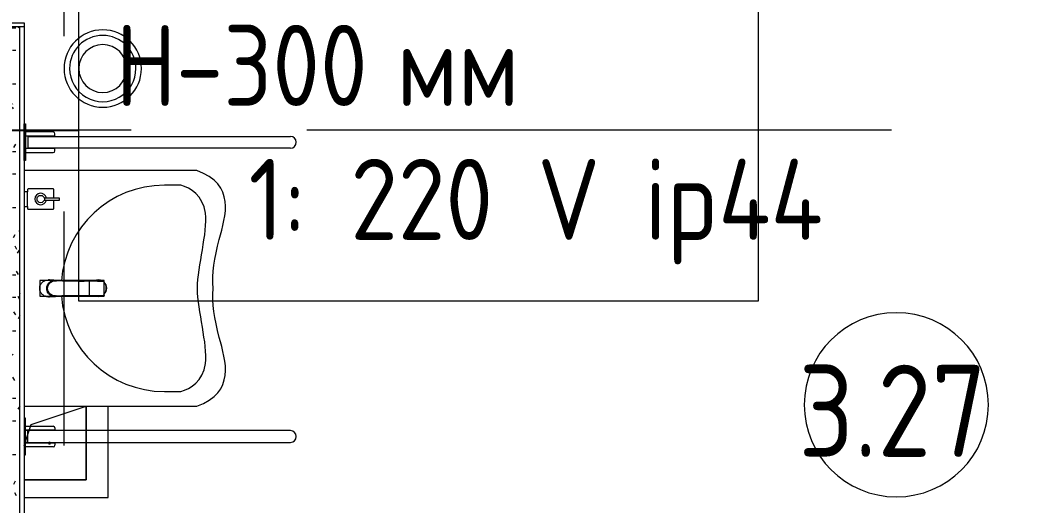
# Model space of a CAD drawing. Header units: millimetres. Extents: x 81382 to 274764, y -8553 to 29000.
# Drawn here: x 94540 to 97251, y 6782 to 8099 of the extents above; entities that cross this region are included whole.
import ezdxf

# ---------------------------------------------------------------- set-up
doc = ezdxf.new("R2010")
doc.units = ezdxf.units.MM
doc.linetypes.add('Осевая', pattern=[3175, 635, -476.25, 1587.5, -476.25])
for name, color, linetype, lineweight in [('0-1', 7, 'Continuous', 9), ('A-AREA-IDEN', 7, 'Continuous', 9), ('A-DETL-GENF', 7, 'Continuous', 9), ('A-GENM', 7, 'Continuous', 9), ('E-ELEC-FIXT-IDEN', 7, 'Continuous', 9), ('I-WALL', 7, 'Continuous', 9), ('P-SANR-FIXT', 7, 'Continuous', 9), ('P-SANR-FIXT-1', 7, 'Continuous', 13), ('Оси-2', 7, 'Осевая', 9)]:
    doc.layers.add(name, color=color, linetype=linetype, lineweight=lineweight)
doc.layers.add('A-WALL-1', color=7, linetype='Continuous', lineweight=9, true_color=0x3c3c3c)
doc.styles.add('GOST Common', font='GOST_Common.ttf', dxfattribs={"width": 0.9, "height": 250})
doc.styles.add('GOST Common_1', font='GOST_Common.ttf', dxfattribs={"width": 0.9, "height": 220})
pattern_1 = [(0, (0, 0), (121.92, 30.48), [10.058, -81.382, 10.058, -81.382, -487.68]), (0, (0, 0), (121.92, 30.48), [-182.88, 10.058, -172.822, 10.058, -81.382, -213.36]), (0, (0, 0), (121.92, 30.48), [-457.2, 10.058, -50.902, 10.058, -142.342]), (120, (45.72, 15.24), (-87.356454, 90.345817), [10.058, -81.382, 10.058, -81.382, -487.68]), (120, (45.72, 15.24), (-87.356454, 90.345817), [-182.88, 10.058, -172.822, 10.058, -81.382, -213.36]), (120, (45.72, 15.24), (-87.356454, 90.345817), [-457.2, 10.058, -50.902, 10.058, -142.342]), (240, (60.96, 76.2), (-34.563546, -120.825817), [10.058, -81.382, 10.058, -81.382, -487.68]), (240, (60.96, 76.2), (-34.563546, -120.825817), [-182.88, 10.058, -172.822, 10.058, -81.382, -213.36]), (240, (60.96, 76.2), (-34.563546, -120.825817), [-457.2, 10.058, -50.902, 10.058, -142.342])]

# ---------------------------------------------------------------- blocks, each defined once
blk = doc.blocks.new('GM_Отверстие прямоугольное _в плите_ - Отверстие-V30-План размещения напольных электротехнических лючков и розеток 3 этажа в осях 23-33')
at = {"layer": 'A-GENM'}
for p, q in [((-50, 50), (100, 100)), ((100, 100), (100, -100)), ((100, -100), (100, 100)), ((-69, -7), (-50, 50)), ((100, -100), (-69, -100)), ((-69, -100), (100, -100))]:
    blk.add_line(p, q, dxfattribs=at)
for start, end in [(360, 180), (180, 360)]:
    blk.add_arc((0, 0), 2.5, start, end, dxfattribs=at)
blk = doc.blocks.new('сифон - Для раковины-30615598-План размещения напольных электротехнических лючков и розеток 3 этажа в осях 23-33')
at = {"layer": 'P-SANR-FIXT-1'}
for radius, start, end in [(22.5, 133.7338, 180), (22.5, 180, 225.6765), (21.5, 136.1578, 180), (21.5, 180, 223.3802), (22.5, 67.2152, 113.0759), (21.5, 72, 108), (22.5, 241.9585, 297.7301), (21.5, 245.8675, 293.8296)]:
    blk.add_arc((0, 0), radius, start, end, dxfattribs=at)
blk = doc.blocks.new('смеситель для раковины - Default-30615600-План размещения напольных электротехнических лючков и розеток 3 этажа в осях 23-33')
at = {"layer": '0-1'}
for p, q in [((19.7, 151.6), (-19.8, 151.6)), ((-20.3, 110), (-20.4, 97.4)), ((19.8, 111.8), (-19.8, 111.8)), ((20.4, 97.4), (20.3, 110)), ((-22.8, 3), (-21.8, 15.6)), ((-20.7, 17.2), (-20.7, 16.7)), ((20.8, 16.7), (20.8, 17.2))]:
    blk.add_line(p, q, dxfattribs=at)
at = {"layer": '0-1', "flags": 128}
for points in [[(-19.8, 151.6), (-20, 151.6), (-20.2, 151.6), (-20.3, 151.5), (-20.4, 151.5), (-20.5, 151.4), (-20.6, 151.3), (-20.6, 151.2), (-20.7, 151.1), (-20.7, 151.1), (-20.7, 151), (-20.7, 151), (-20.8, 150.9), (-20.8, 150.6), (-20.8, 149.7), (-20.8, 148.7), (-20.8, 147.7), (-20.9, 146.7), (-20.9, 145.3), (-21.1, 93.2)], [(19.7, 151.6), (20, 151.6), (20.2, 151.6), (20.4, 151.5), (20.5, 151.4), (20.6, 151.3), (20.6, 151.3), (20.7, 151.2), (20.7, 151.1), (20.7, 151.1), (20.7, 151), (20.8, 151), (20.8, 150.9), (20.8, 150.6)], [(-19.8, 111.8), (-19.9, 111.8), (-20, 111.8), (-20.1, 111.8), (-20.1, 111.7), (-20.2, 111.7), (-20.3, 111.6), (-20.3, 111.5), (-20.3, 111.5), (-20.3, 111.4), (-20.3, 111.4), (-20.3, 111.4), (-20.3, 111.3), (-20.3, 111.2), (-20.3, 111), (-20.3, 110.8), (-20.3, 110.6), (-20.3, 110.3), (-20.3, 110)], [(12.1, -0.1), (14.4, 1.7), (18.1, 6.1), (20.4, 11.5), (21.2, 17.2), (21.2, 36.2), (21.1, 56), (21, 111.4)], [(19.8, 111.8), (19.9, 111.8), (20, 111.8), (20.1, 111.8), (20.2, 111.7), (20.2, 111.6), (20.3, 111.6), (20.3, 111.5), (20.3, 111.5), (20.3, 111.4), (20.3, 111.4), (20.3, 111.3), (20.3, 111.1), (20.3, 110.9), (20.3, 110.7), (20.3, 110.4), (20.3, 110)], [(-21.8, 15.6), (-21.7, 19.7), (-21.6, 24.4), (-21.5, 30.8), (-21.4, 37.1), (-21.3, 49.4), (-21.2, 68.8), (-21.1, 88)], [(-18.9, 7.6), (-20, 10.3), (-20.8, 13.1), (-21.1, 18.6), (-21.1, 48.6), (-21.1, 93.2)], [(21.8, 15.6), (22.1, 11.2), (22.8, 3)]]:
    blk.add_lwpolyline(points, dxfattribs=at)
at = {"layer": 'P-SANR-FIXT'}
for p, q in [((21, 151.6), (-21, 151.6)), ((-21, 151.6), (-21, -23)), ((-19.7, 144), (-19.8, 111.7)), ((19.8, 111.7), (19.7, 144)), ((21, -23), (21, 151.6)), ((-21, 19.9), (-20.8, 19.8)), ((-20.4, 22), (-20.8, 19.8)), ((19.4, 12.9), (20.4, 11.1)), ((20.8, 19.8), (20.4, 22)), ((21, 19.9), (20.8, 19.8)), ((20.9, 18.5), (20.8, 19.8)), ((20.9, 18.4), (21.1, 18.4)), ((22.5, 5), (22.9, 0.9)), ((-21, -23), (21, -23)), ((-0.6, -2.8), (0.6, -2.8))]:
    blk.add_line(p, q, dxfattribs=at)
at = {"layer": 'P-SANR-FIXT', "flags": 128}
for points in [[(-21.1, 16.9), (-21.1, 42.2), (-21, 67.6), (-20.8, 118.3), (-20.7, 143.7), (-20.7, 149.4), (-20.8, 150.2), (-20.9, 145.3), (-20.9, 138.9), (-21.1, 88.1)], [(-20.1, 88.1), (-20.1, 99.6), (-20, 111), (-20, 122.4), (-19.9, 133.8), (-19.9, 145.2)], [(19.9, 145.2), (19.9, 138.9), (19.9, 132.6), (20, 126.2), (20, 119.9), (20, 113.5), (20, 107.2), (20.1, 100.8), (20.1, 94.5), (20.1, 88.1)], [(21.1, 88.1), (20.9, 138.9), (20.9, 145.3), (20.8, 150.2), (20.7, 149.4), (20.7, 143.7), (20.8, 118.3), (21, 67.6), (21.1, 42.2), (21.1, 16.9)], [(-21.1, 18.6), (-21.1, 18.6), (-21.1, 18.6), (-21, 18.6), (-21, 18.6), (-21, 18.5), (-20.9, 18.5), (-20.9, 18.5)], [(-21.1, 18.4), (-21.1, 18), (-21.1, 17.6), (-21.1, 17.2), (-21.1, 16.8), (-21.1, 16.4)], [(-20.8, 19.8), (-20.9, 19.2), (-20.9, 18.5)], [(-15.9, 4.1), (-13.1, 1.6), (-9.8, -0.4), (-6.1, -1.8), (-2.1, -2.5), (2.1, -2.5), (6.1, -1.8), (9.8, -0.4), (11.1, 0.4)], [(11.5, 0.5), (13.1, 1.6), (15.9, 4.1)], [(21.1, 16.4), (21.1, 16.8), (21.1, 17.2), (21.1, 17.6), (21.1, 18), (21.1, 18.4)], [(22.9, 0.9), (22.7, 3.2), (22.5, 5.6), (22.3, 7.9), (22.1, 10.8), (21.8, 15.2)], [(0.6, -3.9), (0.3, -3.9), (0.1, -3.9), (-0.1, -3.9), (-0.3, -3.9), (-0.6, -3.9)]]:
    blk.add_lwpolyline(points, dxfattribs=at)
at = {"layer": 'P-SANR-FIXT'}
for centre, major_axis, ratio, start_param, end_param in [((-19.8, 109.7), (-0.5, 0.002), 0.095846, 0.017294, 1.571164), ((19.8, 109.7), (0.5, 0.002), 0.095848, 4.711795, 6.265892), ((0, 17.2), (20.8, 0), 0.98634, 3.038054, 3.141593), ((0, 17.2), (20.8, 0), 0.98634, 3.141593, 3.441377), ((0, 16.7), (20.8, 0), 0.98634, 3.141593, 3.372062), ((0, 16.7), (20.7, 0), 0.98634, 3.571127, 3.769911), ((0, 17.2), (20.8, 0), 0.98634, 3.613983, 5.358408), ((0, 16.7), (20.7, 0), 0.98634, 3.994763, 4.083653), ((0, 16.7), (20.8, 0), 0.98634, 5.376246, 5.846752), ((0, 17.2), (20.8, 0), 0.98634, 5.499139, 5.804813), ((0, 17.2), (-20.8, 0), 0.98634, 2.841808, 3.141593), ((0, 16.7), (20.8, 0), 0.98634, 6.052716, 6.283185), ((0, 17.2), (20.8, 0), 0.98634, 0, 0.103539), ((0, 16.7), (20.7, 0), 0.98634, 4.276566, 4.807479), ((0, 16.7), (20.8, 0), 0.98634, 4.9338, 5.10736)]:
    blk.add_ellipse(centre, major_axis=major_axis, ratio=ratio, start_param=start_param, end_param=end_param, dxfattribs=at)
for points, knots in [([(-19.9, 145.2), (-19.9, 146), (-19.9, 147.4), (-19.8, 149.3), (-19.8, 150.7), (-19.8, 151.5), (-19.8, 151.6), (-19.8, 151.6)], [0, 0, 0, 0, 0.1, 0.2, 0.3, 0.4, 0.4725859, 0.4725859, 0.4725859, 0.4725859]), ([(-19.8, 151.6), (-19.7, 151.6), (-19.7, 151.6), (-19.7, 151.2), (-19.7, 150), (-19.7, 148.3), (-19.7, 146.2), (-19.7, 144.8), (-19.7, 144)], [0.4728347, 0.4728347, 0.4728347, 0.4728347, 0.5, 0.6, 0.7, 0.8, 0.9, 1, 1, 1, 1]), ([(19.7, 144), (19.7, 144.8), (19.7, 146.2), (19.7, 148.3), (19.7, 150), (19.7, 151.2), (19.7, 151.6), (19.7, 151.6), (19.7, 151.6)], [0, 0, 0, 0, 0.1, 0.2, 0.3, 0.4, 0.5, 0.5274121, 0.5274121, 0.5274121, 0.5274121]), ([(19.7, 151.6), (19.8, 151.6), (19.8, 151.5), (19.8, 150.7), (19.8, 149.3), (19.9, 147.4), (19.9, 146), (19.9, 145.2)], [0.5275209, 0.5275209, 0.5275209, 0.5275209, 0.6, 0.7, 0.8, 0.9, 1, 1, 1, 1]), ([(-19.8, 111.8), (-19.8, 111.8), (-19.8, 111.7), (-19.8, 110.9), (-19.8, 110.1), (-19.8, 109.7)], [0.4695548, 0.4695548, 0.4695548, 0.4695548, 0.6, 0.8, 1, 1, 1, 1]), ([(19.8, 109.7), (19.8, 110.1), (19.8, 110.9), (19.8, 111.7), (19.8, 111.8), (19.8, 111.8)], [0, 0, 0, 0, 0.2, 0.4, 0.5304748, 0.5304748, 0.5304748, 0.5304748]), ([(-21.1, 88.1), (-21.1, 85.7), (-21.1, 82.2), (-21.1, 77.5), (-21.2, 73.9), (-21.2, 70.4), (-21.2, 66.8), (-21.2, 63.9), (-21.2, 61.5), (-21.2, 59.8), (-21.2, 58), (-21.2, 55.7), (-21.3, 52.8), (-21.3, 49.3), (-21.3, 46), (-21.3, 42.6), (-21.4, 39.4), (-21.4, 36.2), (-21.5, 32.2), (-21.5, 27.5), (-21.7, 20.9), (-21.8, 17.2), (-21.8, 15.2)], [0, 0, 0, 0, 0.083333, 0.125, 0.166667, 0.208333, 0.25, 0.291667, 0.3125, 0.333333, 0.354167, 0.375, 0.416667, 0.458333, 0.5, 0.541667, 0.583333, 0.625, 0.666667, 0.75, 0.833333, 1, 1, 1, 1]), ([(-20.4, 97.4), (-20.4, 91.1), (-20.5, 81.8), (-20.6, 69.7), (-20.6, 60), (-20.7, 52.6), (-20.8, 47.4), (-20.8, 45.2), (-20.8, 43.5), (-20.9, 41.8), (-20.9, 39.8), (-20.9, 37.7), (-20.9, 36.2), (-20.9, 35.4), (-21, 34.1), (-21, 32.6), (-21, 31), (-21, 29.7), (-21, 28.6), (-21, 27.7), (-21, 26.8), (-21.1, 25.6), (-21.1, 22.9), (-21.1, 20.4), (-21.1, 18.4)], [0, 0, 0, 0, 0.222222, 0.333333, 0.444444, 0.583333, 0.618056, 0.652778, 0.670139, 0.6875, 0.722222, 0.756944, 0.774306, 0.782986, 0.791667, 0.826389, 0.84375, 0.861111, 0.878472, 0.887153, 0.895833, 0.913194, 0.930556, 1, 1, 1, 1]), ([(-20.5, 43.6), (-20.5, 44.1), (-20.5, 44.9), (-20.5, 45.9), (-20.4, 46.5), (-20.4, 47), (-20.4, 47.6), (-20.3, 48.2), (-20.3, 49.3), (-20.3, 50.8), (-20.3, 52.7), (-20.3, 54.8), (-20.2, 57.1), (-20.2, 60.5), (-20.1, 67), (-20, 78.4), (-19.9, 90.5), (-19.9, 97.4)], [0.3665203, 0.3665203, 0.3665203, 0.3665203, 0.3928571, 0.4107143, 0.4196429, 0.4285714, 0.4375, 0.4464286, 0.4642857, 0.5, 0.5357143, 0.5714286, 0.6071429, 0.6428571, 0.7142857, 0.8571429, 1, 1, 1, 1]), ([(19.9, 97.4), (19.9, 90.5), (20, 78.4), (20.1, 66.9), (20.2, 60.3), (20.3, 57), (20.3, 54.6), (20.3, 52.6), (20.3, 50.7), (20.3, 49.2), (20.4, 48.1), (20.4, 47.4), (20.4, 46.9), (20.4, 46.4), (20.4, 45.8), (20.4, 44.6), (20.4, 43), (20.4, 41.3), (20.5, 40), (20.5, 39.2), (20.6, 38.5), (20.7, 37.9), (20.7, 37.5)], [0, 0, 0, 0, 0.1428571, 0.2857143, 0.3571429, 0.3928571, 0.4285714, 0.4642857, 0.5, 0.5357143, 0.5535714, 0.5625, 0.5714286, 0.5803571, 0.5892857, 0.6071429, 0.6428571, 0.6785714, 0.6964286, 0.7053571, 0.7142857, 0.7301718, 0.7301718, 0.7301718, 0.7301718]), ([(20.1, 88.1), (20.1, 88.2), (20.2, 88.3), (20.4, 88.2), (20.5, 88), (20.6, 87.8), (20.7, 87.5), (20.7, 87.3), (20.8, 87.1), (20.9, 87), (20.9, 86.8), (20.9, 86.7)], [0, 0, 0, 0, 0.1, 0.19375, 0.25, 0.3, 0.35, 0.4, 0.45, 0.525, 0.575, 0.575, 0.575, 0.575]), ([(21.1, 18.4), (21.1, 19.2), (21.1, 20.8), (21.1, 23.1), (21.1, 25), (21.1, 26.5), (21, 27.6), (21, 28.6), (21, 30), (21, 31.7), (21, 33.4), (21, 34.6), (20.9, 35.2), (20.9, 35.7), (20.9, 36.3), (20.9, 36.9), (20.9, 38.1), (20.9, 39.8), (20.9, 41.4), (20.8, 42.8), (20.8, 44.1), (20.8, 45.8), (20.8, 48.6), (20.7, 53.5), (20.6, 60.7), (20.6, 68.9), (20.5, 76.5), (20.5, 85.7), (20.4, 92.7), (20.4, 97.4)], [0, 0, 0, 0, 0.027778, 0.055556, 0.083333, 0.097222, 0.111111, 0.125, 0.138889, 0.166667, 0.194444, 0.208333, 0.215278, 0.222222, 0.229167, 0.236111, 0.25, 0.277778, 0.305556, 0.319444, 0.333333, 0.361111, 0.388889, 0.444444, 0.555556, 0.666667, 0.75, 0.833333, 1, 1, 1, 1]), ([(21.8, 15.2), (21.8, 16.4), (21.7, 19.4), (21.6, 24.2), (21.5, 28.2), (21.5, 30.6), (21.5, 32.4), (21.4, 34.1), (21.4, 35.8), (21.4, 37.3), (21.4, 38.7), (21.4, 39.8), (21.4, 41), (21.3, 42.6), (21.3, 44.7), (21.3, 47.5), (21.3, 50.9), (21.2, 55.1), (21.2, 60), (21.2, 65.1), (21.2, 69.9), (21.2, 74.5), (21.1, 80.6), (21.1, 85.1), (21.1, 88.1)], [0, 0, 0, 0, 0.142857, 0.285714, 0.357143, 0.392857, 0.428571, 0.464286, 0.5, 0.535714, 0.553571, 0.571429, 0.589286, 0.607143, 0.642857, 0.678571, 0.714286, 0.75, 0.785714, 0.821429, 0.857143, 0.892857, 0.928571, 1, 1, 1, 1]), ([(-21, 19.9), (-21, 20.5), (-20.9, 21.9), (-20.9, 23.9), (-20.9, 25.6), (-20.9, 26.9), (-20.9, 27.6), (-20.9, 28.1), (-20.9, 28.7), (-20.9, 29.4), (-21, 30.9), (-21, 33.1), (-21, 35.5), (-20.9, 37.4), (-20.9, 38.5), (-20.8, 39.3), (-20.7, 40.1), (-20.7, 40.7), (-20.6, 41.2), (-20.6, 41.3)], [0, 0, 0, 0, 0.0357143, 0.0714286, 0.1071429, 0.125, 0.1339286, 0.1428571, 0.1517857, 0.1607143, 0.1785714, 0.2142857, 0.25, 0.2678571, 0.2857143, 0.2946429, 0.3035714, 0.3214286, 0.3257253, 0.3257253, 0.3257253, 0.3257253]), ([(20.9, 33.9), (20.9, 33.6), (20.9, 32.5), (20.9, 30.9), (20.9, 29.2), (20.9, 28.3), (20.9, 27.5), (20.9, 26.8), (20.9, 25.6), (20.9, 23.9), (21, 21.9), (21, 20.5), (21, 19.9)], [0.7766981, 0.7766981, 0.7766981, 0.7766981, 0.7857143, 0.8214286, 0.8392857, 0.8571429, 0.8660714, 0.875, 0.8928571, 0.9285714, 0.9642857, 1, 1, 1, 1]), ([(-21.8, 15.2), (-21.9, 13.9), (-22, 12.1), (-22.1, 10.1), (-22.2, 8.7), (-22.3, 7.5), (-22.4, 6.6), (-22.5, 5.7), (-22.6, 4.8), (-22.7, 3.8), (-22.8, 2.5), (-22.9, 1.5), (-22.9, 0.9)], [0, 0, 0, 0, 0.166667, 0.25, 0.333333, 0.416667, 0.5, 0.583333, 0.666667, 0.75, 0.833333, 1, 1, 1, 1]), ([(22.9, 0.3), (22.9, -2.5), (22.3, -6.4), (20, -11.4), (17.7, -14.7), (14.9, -17.6), (11.6, -20), (7.9, -21.7), (4.5, -22.6), (1.5, -23), (-1.9, -23), (-6, -22.4), (-10, -20.8), (-12.8, -19.1), (-14.8, -17.5), (-16.7, -15.8), (-18.8, -13.3), (-20.5, -10.4), (-21.4, -8.3), (-21.6, -7.7)], [0, 0, 0, 0, 0.1111111, 0.1666667, 0.2222222, 0.2777778, 0.3333333, 0.3888889, 0.4444444, 0.4791667, 0.5138889, 0.5833333, 0.6527778, 0.6875, 0.7222222, 0.7569444, 0.7916667, 0.8611111, 0.8886943, 0.8886943, 0.8886943, 0.8886943]), ([(-21, 19.9), (-21, 19.7), (-21, 19.5), (-21.1, 19.2), (-21.1, 18.9), (-21.1, 18.7), (-21.1, 18.6)], [0, 0, 0, 0, 0.333333, 0.5, 0.666667, 1, 1, 1, 1]), ([(-0.6, -3.9), (-1.6, -3.9), (-3.8, -3.7), (-7, -2.8), (-10, -1.5), (-12.8, 0.2), (-15.2, 2.3), (-17.3, 4.8), (-18.7, 7.1), (-19.6, 9), (-20.1, 10.6), (-20.6, 12.1), (-21, 14.3), (-21.1, 15.9), (-21.1, 16.9)], [0, 0, 0, 0, 0.1, 0.2, 0.3, 0.4, 0.5, 0.6, 0.7, 0.75, 0.8, 0.85, 0.9, 1, 1, 1, 1]), ([(-21.1, 16.4), (-21.1, 14.3), (-20.4, 11.1), (-18.7, 7.6), (-17.5, 5.8), (-16.4, 4.5), (-15.2, 3.2), (-13.9, 2.1), (-12.5, 1), (-10.9, 0.1), (-9.2, -0.7), (-6.9, -1.7), (-3.8, -2.5), (0, -2.8), (3.8, -2.5), (6.9, -1.7), (9, -0.9), (10.1, -0.3), (10.9, 0.1), (11.7, 0.5), (12.7, 1.2), (13.9, 2), (15, 3), (15.8, 3.8), (16.4, 4.5), (17, 5.2), (17.7, 6.2), (18.6, 7.6), (19.3, 9), (19.7, 9.9), (19.9, 10.5), (20, 10.9), (20.2, 11.2), (20.3, 11.7), (20.6, 12.6), (20.8, 13.8), (21, 15.1), (21.1, 16), (21.1, 16.4)], [0, 0, 0, 0, 0.111111, 0.166667, 0.194444, 0.222222, 0.25, 0.277778, 0.305556, 0.333333, 0.361111, 0.388889, 0.444444, 0.5, 0.555556, 0.611111, 0.638889, 0.652778, 0.666667, 0.680556, 0.694444, 0.722222, 0.75, 0.763889, 0.777778, 0.791667, 0.805556, 0.833333, 0.861111, 0.875, 0.881944, 0.888889, 0.895833, 0.902778, 0.916667, 0.944444, 0.972222, 1, 1, 1, 1]), ([(-20.8, 14.6), (-20.7, 14.1), (-20.6, 12.9), (-20.2, 11.6), (-20, 10.9)], [0, 0, 0, 0, 0.4, 1, 1, 1, 1]), ([(-20, 10.9), (-19.6, 9.8), (-18.5, 7.4), (-17, 5.2), (-15.9, 4.1)], [0, 0, 0, 0, 0.444444, 1, 1, 1, 1]), ([(21.1, 16.9), (21.1, 15.9), (21, 13.7), (20.2, 10.6), (19, 7.6), (16.7, 3.9), (12.9, 0), (7.1, -3.1), (2.7, -3.9), (0.6, -3.9)], [0, 0, 0, 0, 0.1, 0.2, 0.3, 0.4, 0.6, 0.8, 1, 1, 1, 1]), ([(15.9, 4.1), (16.7, 5), (18.4, 7.2), (19.5, 9.5), (20, 10.9)], [0, 0, 0, 0, 0.444444, 1, 1, 1, 1]), ([(20, 10.9), (20.2, 11.4), (20.5, 12.7), (20.7, 13.9), (20.8, 14.6)], [0, 0, 0, 0, 0.444444, 1, 1, 1, 1]), ([(-0.6, -3.9), (-0.6, -3.9), (-0.6, -3.7), (-0.6, -3.5), (-0.6, -3.1), (-0.6, -2.9), (-0.6, -2.8)], [0, 0, 0, 0, 0.363636, 0.545455, 0.727273, 1, 1, 1, 1]), ([(0.6, -3.9), (0.6, -3.9), (0.6, -3.7), (0.6, -3.5), (0.6, -3.1), (0.6, -2.9), (0.6, -2.8)], [0, 0, 0, 0, 0.363636, 0.545455, 0.727273, 1, 1, 1, 1])]:
    blk.add_open_spline(points, degree=3, knots=knots, dxfattribs=at)
for points in [[(-19.8, 111.8), (-19.8, 111.8), (-19.8, 111.8), (-19.8, 111.8)], [(19.8, 111.8), (19.8, 111.8), (19.8, 111.8), (19.8, 111.8)], [(-20.1, 88.1), (-20.4, 88.2), (-20.6, 88.2), (-20.8, 88.2)], [(-20, 85.7), (-20.1, 86.5), (-20.1, 87.3), (-20.1, 88.1)], [(20.1, 88.1), (20.1, 87.3), (20.1, 86.5), (20, 85.7)], [(-22.9, 0.9), (-22.9, 2.2), (-22.8, 3.6), (-22.6, 4.9)], [(-21.6, -7.7), (-22.5, -5.1), (-22.9, -2.5), (-22.9, 0.3)], [(-21.8, 15.2), (-21.8, 16.4), (-21.7, 17.6), (-21.4, 18.8)], [(-21.2, 19.5), (-21, 20.5), (-20.6, 21.4), (-20.2, 22.3)], [(-20.9, 18.4), (-21, 18.4), (-21.1, 18.4), (-21.1, 18.5)], [(-20.4, 22.5), (-20.7, 21.7), (-20.9, 20.8), (-21, 19.9)], [(-20.9, 18.3), (-20.9, 17.7), (-20.9, 16.5), (-20.8, 15.2), (-20.8, 14.6)], [(20.7, 19.9), (20.7, 17.5), (19.9, 12.6), (16.3, 6), (10.7, 1.1), (3.8, -1.6), (-3.7, -1.6), (-10.7, 1.1), (-16.3, 6), (-19.9, 12.6), (-20.7, 17.5), (-20.7, 19.9)], [(-20.4, 11.1), (-20.1, 11.7), (-19.8, 12.3), (-19.4, 12.9)], [(20.2, 22.3), (21.2, 20.1), (21.8, 17.6), (21.8, 15.2)], [(21, 19.9), (20.9, 20.8), (20.7, 21.7), (20.4, 22.5)], [(20.8, 14.6), (20.8, 15.2), (20.9, 16.5), (20.9, 17.8), (20.9, 18.4)], [(21.1, 18.5), (21.1, 18.5), (21, 18.5), (20.9, 18.5)], [(21.1, 18.5), (21.1, 18.6), (21.1, 18.7), (21.1, 18.9), (21.1, 19.2), (21.1, 19.4), (21, 19.6), (21, 19.8), (21, 19.9)], [(-3, -2.5), (-2.2, -2.7), (-1.4, -2.7), (-0.6, -2.8)]]:
    blk.add_open_spline(points, degree=3, dxfattribs=at)
blk = doc.blocks.new('TOY_Диспансер мыло - Дозатор Elegance new 11654 019001 хром-30721027-План размещения напольных электротехнических лючков и розеток 3 этажа в осях 23-33')
at = {"layer": 'A-GENM'}
for p, q in [((97.5, 84.7), (97.5, 17)), ((122.2, 86.7), (99.5, 86.7)), ((122.2, 86.7), (102.9, 86.7)), ((127.9, 101.6), (122.2, 101.6)), ((122.2, 101.6), (122.2, 86.7)), ((122.2, 87.7), (122.2, 60.3)), ((127.9, 86.7), (127.9, 101.6)), ((127.9, 60.3), (127.9, 87.7)), ((146.9, 86.7), (127.9, 86.7)), ((150.5, 86.7), (127.9, 86.7)), ((152.5, 17), (152.5, 84.7)), ((99.5, 15), (105, 15)), ((145, 15), (105, 15)), ((105, 15), (105, 5.5)), ((145, 5.5), (145, 15)), ((145, 15), (150.5, 15))]:
    blk.add_line(p, q, dxfattribs=at)
blk.add_circle((125, 50.7), 10, dxfattribs=at)
for centre, radius, start, end in [((99.5, 84.7), 2, 90, 180), ((150.5, 84.7), 2, 360, 90), ((125, 50.7), 15.7, 100.4353, 79.365), ((99.5, 17), 2, 180, 270), ((150.5, 17), 2, 270, 360)]:
    blk.add_arc(centre, radius, start, end, dxfattribs=at)
blk = doc.blocks.new('мусорная корзина - Round_ Metal-30590745-План размещения напольных электротехнических лючков и розеток 3 этажа в осях 23-33')
at = {"layer": 'P-SANR-FIXT'}
for radius, start, end in [(105, 0, 180), (90, 360, 180), (65, 0, 180), (105, 180, 360), (90, 180, 360), (65, 180, 360)]:
    blk.add_arc((0, 0), radius, start, end, dxfattribs=at)
blk = doc.blocks.new('SND_Умывальник МГН_Jika - гибкая подводка_ 640х550х165 PN6_3_ ХВ_ГВ накидная гайка BP DN15_ К-гл_кон_ П DN 50-31400838-План размещения напольных электротехнических лючков и розеток 3 этажа в осях 23-33')
at = {"layer": 'P-SANR-FIXT'}
for p, q in [((222.5, 0), (-320, 0)), ((-320, 0), (-320, -468)), ((320, 0), (262.5, 0)), ((320, -468), (320, 0)), ((-280, -380), (-280, -425)), ((280, -425), (280, -380))]:
    blk.add_line(p, q, dxfattribs=at)
for start, end in [(94.1264, 180), (0, 85.8744)]:
    blk.add_arc((0, -380), 280, start, end, dxfattribs=at)
for points, knots in [([(-280, -425), (-272.8, -450.8), (-229.3, -523.4), (-61.7, -470), (0, -470)], [-0.6664917, -0.6664917, -0.6664917, -0.6664917, -0.3523534, 0, 0, 0, 0]), ([(0, -470), (61.7, -470), (229.3, -523.4), (272.8, -450.8), (280, -425)], [-0.6664917, -0.6664917, -0.6664917, -0.6664917, -0.3141383, 0, 0, 0, 0]), ([(-320, -468), (-281.1, -574.8), (-131.1, -523.5), (-41.2, -508.8), (0, -512.9)], [0, 0, 0, 0, 0.3972744, 0.715552, 0.715552, 0.715552, 0.715552]), ([(0, -512.9), (41.2, -508.8), (131.1, -523.5), (281.1, -574.8), (320, -468)], [0, 0, 0, 0, 0.3182776, 0.715552, 0.715552, 0.715552, 0.715552])]:
    blk.add_open_spline(points, degree=3, knots=knots, dxfattribs=at)
blk = doc.blocks.new('Plumbing_Drainage_hansgrohe_56248XXX-RainDrain-Point-Complete-set-po - 800 Stainless Steel Optic-30807005-План размещения напольных электротехнических лючков и розеток 3 этажа в осях 23-33')
at = {"layer": 'A-DETL-GENF'}
for p, q in [((158.5, -158.5), (158.5, 89)), ((-69.8, -158.5), (158.5, -158.5))]:
    blk.add_line(p, q, dxfattribs=at)
blk = doc.blocks.new('132_МГН_Поручень для унитаза_тип откидной - ПР 1Р-V161-План размещения напольных электротехнических лючков и розеток 3 этажа в осях 23-33')
at = {"layer": 'A-GENM'}
for p, q in [((-16, 722), (-16, 9.5)), ((16, 9.5), (16, 722)), ((-23.2, 83), (-17, 83)), ((-17, 83), (-17, 3)), ((17, 83), (23.2, 83)), ((17, 3), (17, 83)), ((-28.2, 3), (-28.2, 78)), ((28.2, 78), (28.2, 3)), ((-50, 3), (-50, 0)), ((50, 3), (-50, 3)), ((-17, 3), (-28.2, 3)), ((-16, 9.5), (-16.6, 8.9)), ((-16.6, 8.9), (-16.6, 4.2)), ((16, 9.5), (-16, 9.5)), ((16, 9.5), (16.6, 8.9)), ((16.6, 8.9), (16.6, 4.2)), ((28.2, 3), (17, 3)), ((50, 0), (50, 3)), ((-50, 0), (50, 0))]:
    blk.add_line(p, q, dxfattribs=at)
for centre, radius, start, end in [((0, 722), 16, 90, 180), ((0, 722), 16, 0, 90), ((-23.2, 78), 5, 90, 180), ((23.2, 78), 5, 0, 90), ((-15.3, 4.2), 1.24, 180, 270), ((15.3, 4.2), 1.24, 270, 360)]:
    blk.add_arc(centre, radius, start, end, dxfattribs=at)
blk = doc.blocks.new('132_МГН_Поручень для унитаза_тип откидной - ПР 1Р-18619933-План размещения напольных электротехнических лючков и розеток 3 этажа в осях 23-33')
at = {"layer": 'A-GENM'}
for p, q in [((-50, -3), (-50, 0)), ((-50, 0), (50, 0)), ((50, 0), (50, -3)), ((50, -3), (-50, -3)), ((-17, -3), (-28.2, -3)), ((-28.2, -3), (-28.2, -78)), ((-17, -83), (-17, -3)), ((-16.6, -8.9), (-16.6, -4.2)), ((-16, -9.5), (-16.6, -8.9)), ((-16, -722), (-16, -9.5)), ((16, -9.5), (-16, -9.5)), ((16, -9.5), (16.6, -8.9)), ((16, -9.5), (16, -722)), ((16.6, -8.9), (16.6, -4.2)), ((28.2, -3), (17, -3)), ((17, -3), (17, -83)), ((28.2, -78), (28.2, -3)), ((-23.2, -83), (-17, -83)), ((17, -83), (23.2, -83))]:
    blk.add_line(p, q, dxfattribs=at)
for centre, radius, start, end in [((-15.3, -4.2), 1.24, 90, 180), ((15.3, -4.2), 1.24, 0, 90), ((-23.2, -78), 5, 180, 270), ((23.2, -78), 5, 270, 360), ((0, -722), 16, 180, 270), ((0, -722), 16, 270, 360)]:
    blk.add_arc(centre, radius, start, end, dxfattribs=at)
blk = doc.blocks.new('Марка_Помещения - Номер-25198446-План размещения напольных электротехнических лючков и розеток 3 этажа в осях 23-33')
at = {"layer": 'A-AREA-IDEN'}
for start, end in [(360, 180), (180, 360)]:
    blk.add_arc((0, 0), 2.5, start, end, dxfattribs=at)

msp = doc.modelspace()

# ---------------------------------------------------------------- hatches: boundary and pattern name
at = {"layer": 'I-WALL'}
h = msp.add_hatch(dxfattribs=at)
h.set_pattern_fill('FP_35', color=256, style=0, pattern_type=2)
h.set_pattern_definition(pattern_1)
h.paths.add_polyline_path([(94520, 8060), (94540, 8060), (94540, 8080), (94310, 8080), (94310, 8060), (94408.2, 8060)])
h = msp.add_hatch(dxfattribs=at)
h.set_pattern_fill('FP_35', color=256, style=0, pattern_type=2)
h.set_pattern_definition(pattern_1)
h.paths.add_polyline_path([(94540, 5830), (94540, 8060), (94520, 8060), (94520, 5830)])

# ---------------------------------------------------------------- linework, layer by layer
at = {"layer": 'A-WALL-1'}
for p, q in [((94540, 8080), (94321, 8080)), ((94540, 5850), (94540, 8080))]:
    msp.add_line(p, q, dxfattribs=at)
at = {"layer": 'E-ELEC-FIXT-IDEN'}
msp.add_line((94189.3, 7799), (94699.9, 7799), dxfattribs=at)
at = {"layer": 'E-ELEC-FIXT-IDEN', "flags": 128}
msp.add_lwpolyline([(94699.9, 8263), (96543.3, 8263), (96543.3, 7335), (94699.9, 7335)], close=True, dxfattribs=at)
at = {"layer": 'I-WALL'}
for p, q in [((94321, 8091), (94551, 8091)), ((94551, 8080), (94540, 8080)), ((94551, 8091), (94551, 5861))]:
    msp.add_line(p, q, dxfattribs=at)
at = {"layer": 'Оси-2'}
for p, q in [((94660, 593.7), (94660, 18900)), ((84681.8, 7800), (122730, 7800))]:
    msp.add_line(p, q, dxfattribs=at)

# ---------------------------------------------------------------- block references
at = {"layer": 'A-AREA-IDEN', "xscale": 99.99999999999993, "yscale": 99.99999999999993, "zscale": 99.99999999999993}
msp.add_blockref('Марка_Помещения - Номер-25198446-План размещения напольных электротехнических лючков и розеток 3 этажа в осях 23-33', (96918.3, 7053.9), dxfattribs=at)
at = {"layer": 'A-GENM'}
msp.add_blockref('GM_Отверстие прямоугольное _в плите_ - Отверстие-V30-План размещения напольных электротехнических лючков и розеток 3 этажа в осях 23-33', (94620, 6950), dxfattribs=at)
at = {"layer": 'P-SANR-FIXT'}
for name, p, rotation in [('мусорная корзина - Round_ Metal-30590745-План размещения напольных электротехнических лючков и розеток 3 этажа в осях 23-33', (94764.6, 7966.8), 180), ('132_МГН_Поручень для унитаза_тип откидной - ПР 1Р-18619933-План размещения напольных электротехнических лючков и розеток 3 этажа в осях 23-33', (94551.8, 7766.7), 89.99999999999942), ('SND_Умывальник МГН_Jika - гибкая подводка_ 640х550х165 PN6_3_ ХВ_ГВ накидная гайка BP DN15_ К-гл_кон_ П DN 50-31400838-План размещения напольных электротехнических лючков и розеток 3 этажа в осях 23-33', (94551.8, 7370), 89.99999999999977), ('TOY_Диспансер мыло - Дозатор Elegance new 11654 019001 хром-30721027-План размещения напольных электротехнических лючков и розеток 3 этажа в осях 23-33', (94545.5, 7737.5), 270), ('смеситель для раковины - Default-30615600-План размещения напольных электротехнических лючков и розеток 3 этажа в осях 23-33', (94616.5, 7370), 269.9999999999995), ('сифон - Для раковины-30615598-План размещения напольных электротехнических лючков и розеток 3 этажа в осях 23-33', (94752.8, 7370.6), 180), ('132_МГН_Поручень для унитаза_тип откидной - ПР 1Р-V161-План размещения напольных электротехнических лючков и розеток 3 этажа в осях 23-33', (94551.8, 6967.7), 270.0000000000001)]:
    msp.add_blockref(name, p, dxfattribs=dict(at, rotation=rotation))
msp.add_blockref('Plumbing_Drainage_hansgrohe_56248XXX-RainDrain-Point-Complete-set-po - 800 Stainless Steel Optic-30807005-План размещения напольных электротехнических лючков и розеток 3 этажа в осях 23-33', (94620.8, 6961), dxfattribs=at)

# ---------------------------------------------------------------- texts
at = {"layer": 'A-AREA-IDEN', "insert": (96652.6, 7162.5), "char_height": 250, "width": 663.797, "attachment_point": 1, "style": 'GOST Common'}
msp.add_mtext('3.27', dxfattribs=at)
at = {"layer": 'E-ELEC-FIXT-IDEN', "char_height": 220, "attachment_point": 1, "style": 'GOST Common_1'}
for s, insert, width in [('H-300 ', (94799.9, 8085.4), 923.544), ('мм', (95561.9, 8085.4), 375.19), ('   1: 220 V ip44', (94799.9, 7721.6), 1984.177)]:
    msp.add_mtext(s, dxfattribs=dict(at, insert=insert, width=width))

doc.saveas('drawing.dxf')
